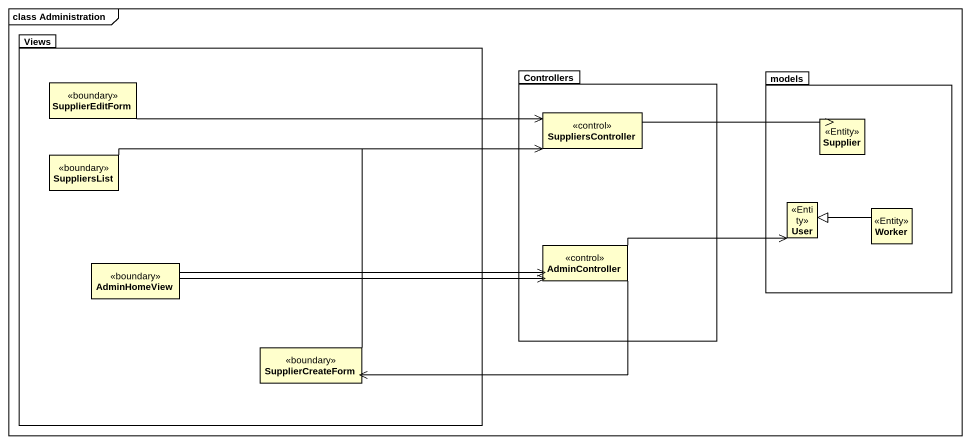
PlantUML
@startuml
mainframe class Administration
hide circle
hide empty members
package Views {
  class SupplierEditForm <<boundary>>
  class SuppliersList <<boundary>>
  class AdminHomeView <<boundary>>
  class SupplierCreateForm <<boundary>>
}
package Controllers {
  class SuppliersController <<control>>
  class AdminController <<control>>
}
package models {
  class Supplier <<Entity>>
  class User <<Entity>>
  class Worker <<Entity>>
}
SupplierEditForm -right-> SuppliersController
SuppliersController -right-> Supplier
SuppliersList -right-> SuppliersController
Worker -left-|> User
AdminHomeView -right-> AdminController
AdminHomeView -right-> AdminController
AdminController -right-> User
AdminController -left-> SupplierCreateForm
SupplierCreateForm -up-> SuppliersController
@enduml
